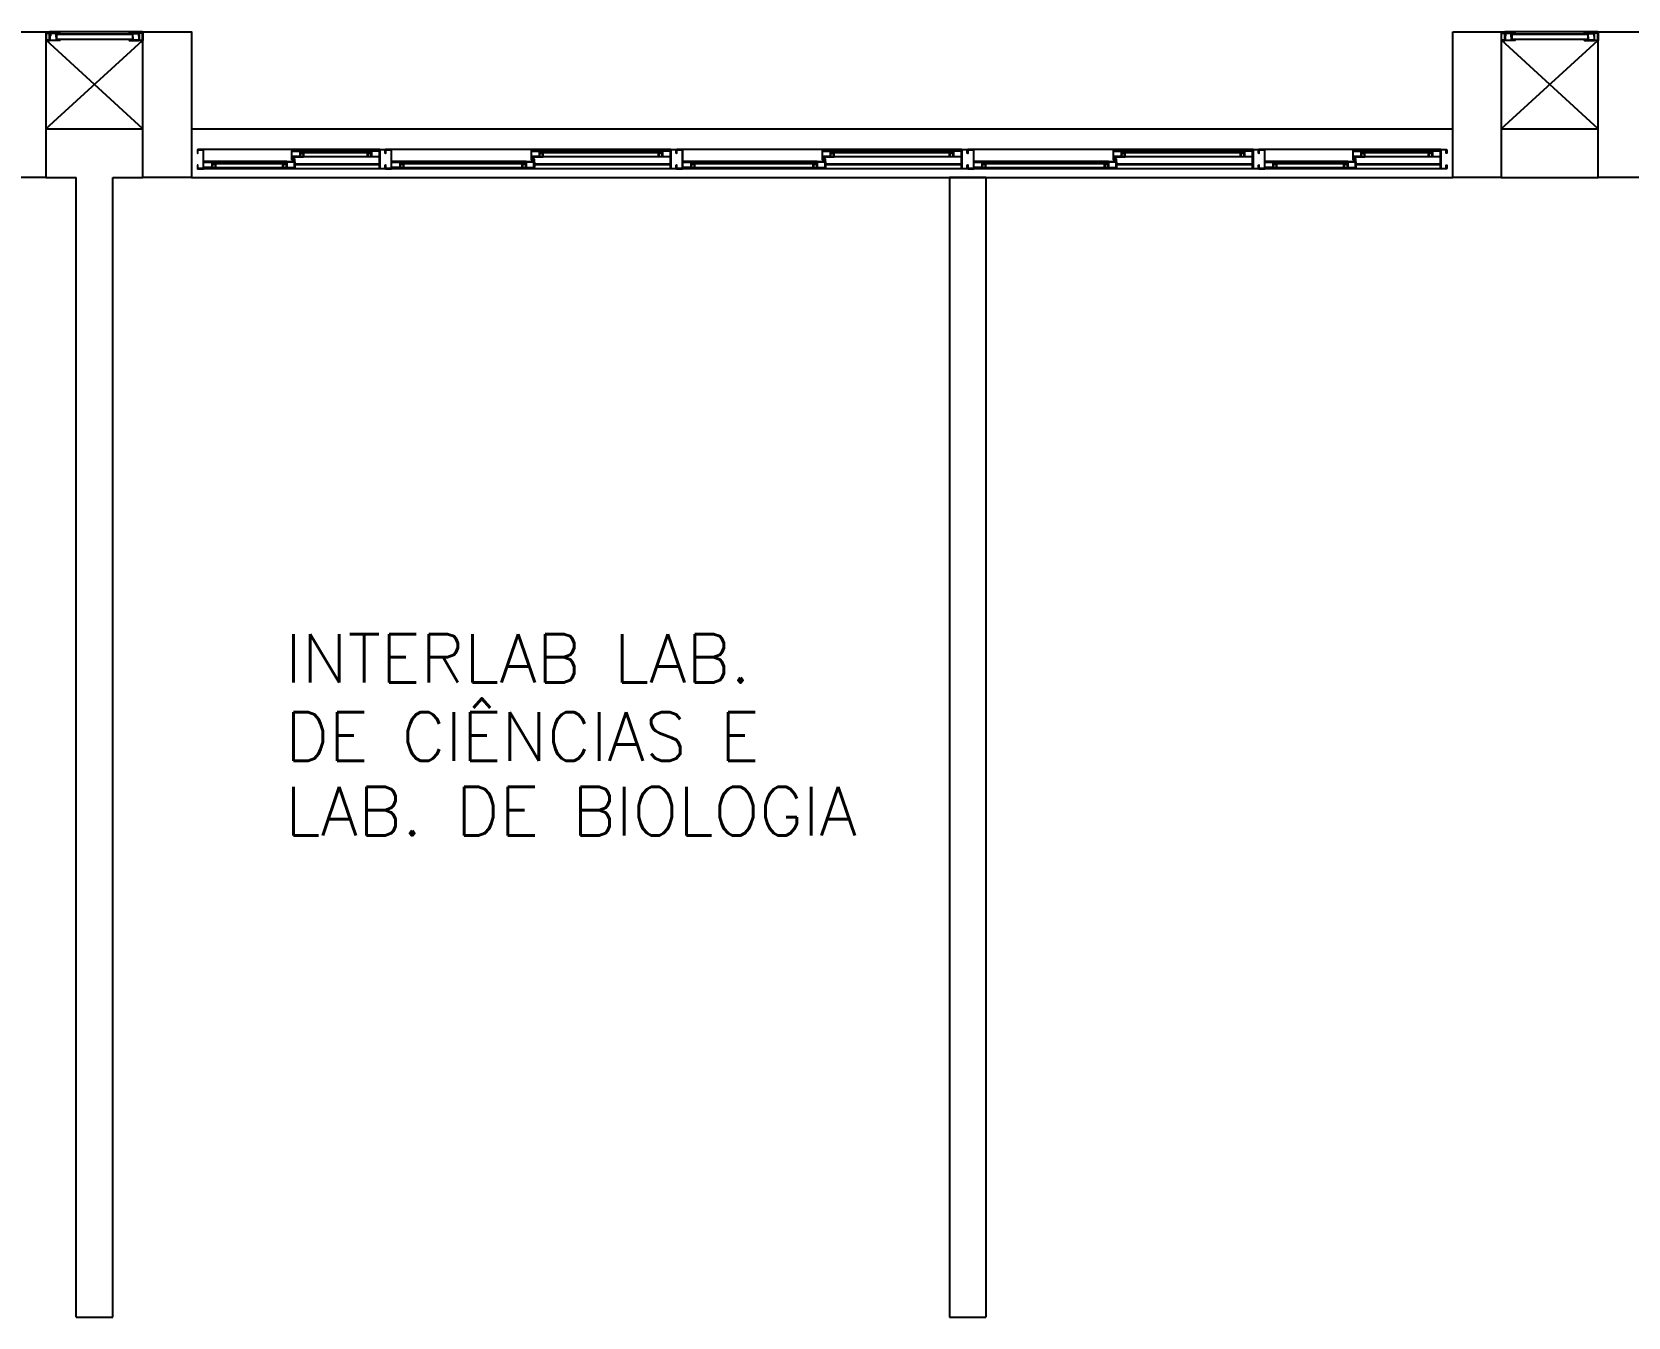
# Model space of a CAD drawing. Header units: millimetres. Extents: x 2801 to 3319, y 1187 to 1422.
# Drawn here: x 3156.09 to 3162.67, y 1278.3 to 1283.6 of the extents above; entities that cross this region are included whole.
import ezdxf

# ---------------------------------------------------------------- set-up
doc = ezdxf.new("R2010")
doc.units = ezdxf.units.MM
for name, color, linetype in [('AR-ALV', 2, 'Continuous'), ('AR-ESQ', 1, 'Continuous'), ('AR-ESTC', 3, 'Continuous'), ('AR-PEITORIL', 1, 'Continuous'), ('AR-SHAFT', 1, 'Continuous'), ('AR-TALUDE', 1, 'Continuous'), ('DT-ESQ-BAGUETE-C', 2, 'Continuous'), ('DT-ESQ-BAGUETE-V', 1, 'Continuous'), ('DT-ESQ-CHAPA DOBRADA-V', 1, 'Continuous'), ('DT-ESQ-PERFIL CADEIRA-C', 2, 'Continuous'), ('DT-ESQ-PERFIL CADEIRA-V', 1, 'Continuous'), ('DT-ESQ-PERFIL U SIMPLES-C', 2, 'Continuous'), ('DT-ESQ-PERFIL U-C', 2, 'Continuous'), ('DT-ESQ-PERFIL U-V', 1, 'Continuous'), ('DT-ESQ-VENEZIANA-C', 2, 'Continuous'), ('DT-ESQ-VENEZIANA-V', 2, 'Continuous'), ('DT-ESQ-VIDRO-C', 2, 'Continuous'), ('TEXTO', 2, 'Continuous')]:
    doc.layers.add(name, color=color, linetype=linetype)
doc.styles.add('UNB-100', font='simplex.shx', dxfattribs={"height": 0.2})

# ---------------------------------------------------------------- blocks, each defined once
blk = doc.blocks.new('EF65-P')
at = {"layer": 'DT-ESQ-BAGUETE-C', "ltscale": 0.1}
for points in [[(0.4225, -0.055), (0.409, -0.055), (0.409, -0.0535), (0.422, -0.0535, 0.414214), (0.4225, -0.053), (0.4225, -0.042, 0.414214), (0.422, -0.0415), (0.409, -0.0415), (0.409, -0.04), (0.4225, -0.04, -0.414214), (0.424, -0.0415), (0.424, -0.0535, -0.414214)], [(0.7015, -0.055), (0.715, -0.055), (0.715, -0.0535), (0.702, -0.0535, -0.414214), (0.7015, -0.053), (0.7015, -0.042, -0.414214), (0.702, -0.0415), (0.715, -0.0415), (0.715, -0.04), (0.7015, -0.04, 0.414214), (0.7, -0.0415), (0.7, -0.0535, 0.414214)], [(1.41, -0.055), (1.3965, -0.055), (1.3965, -0.0535), (1.4095, -0.0535, 0.414214), (1.41, -0.053), (1.41, -0.042, 0.414214), (1.4095, -0.0415), (1.3965, -0.0415), (1.3965, -0.04), (1.41, -0.04, -0.414214), (1.4115, -0.0415), (1.4115, -0.0535, -0.414214)], [(1.9015, -0.055), (1.915, -0.055), (1.915, -0.0535), (1.902, -0.0535, -0.414214), (1.9015, -0.053), (1.9015, -0.042, -0.414214), (1.902, -0.0415), (1.915, -0.0415), (1.915, -0.04), (1.9015, -0.04, 0.414214), (1.9, -0.0415), (1.9, -0.0535, 0.414214)], [(2.61, -0.055), (2.5965, -0.055), (2.5965, -0.0535), (2.6095, -0.0535, 0.414214), (2.61, -0.053), (2.61, -0.042, 0.414214), (2.6095, -0.0415), (2.5965, -0.0415), (2.5965, -0.04), (2.61, -0.04, -0.414214), (2.6115, -0.0415), (2.6115, -0.0535, -0.414214)], [(3.1015, -0.055), (3.115, -0.055), (3.115, -0.0535), (3.102, -0.0535, -0.414214), (3.1015, -0.053), (3.1015, -0.042, -0.414214), (3.102, -0.0415), (3.115, -0.0415), (3.115, -0.04), (3.1015, -0.04, 0.414214), (3.1, -0.0415), (3.1, -0.0535, 0.414214)], [(3.81, -0.055), (3.7965, -0.055), (3.7965, -0.0535), (3.8095, -0.0535, 0.414214), (3.81, -0.053), (3.81, -0.042, 0.414214), (3.8095, -0.0415), (3.7965, -0.0415), (3.7965, -0.04), (3.81, -0.04, -0.414214), (3.8115, -0.0415), (3.8115, -0.0535, -0.414214)], [(4.3015, -0.055), (4.315, -0.055), (4.315, -0.0535), (4.302, -0.0535, -0.414214), (4.3015, -0.053), (4.3015, -0.042, -0.414214), (4.302, -0.0415), (4.315, -0.0415), (4.315, -0.04), (4.3015, -0.04, 0.414214), (4.3, -0.0415), (4.3, -0.0535, 0.414214)], [(4.7975, -0.055), (4.784, -0.055), (4.784, -0.0535), (4.797, -0.0535, 0.414214), (4.7975, -0.053), (4.7975, -0.042, 0.414214), (4.797, -0.0415), (4.784, -0.0415), (4.784, -0.04), (4.7975, -0.04, -0.414214), (4.799, -0.0415), (4.799, -0.0535, -0.414214)], [(5.0765, -0.055), (5.09, -0.055), (5.09, -0.0535), (5.077, -0.0535, -0.414214), (5.0765, -0.053), (5.0765, -0.042, -0.414214), (5.077, -0.0415), (5.09, -0.0415), (5.09, -0.04), (5.0765, -0.04, 0.414214), (5.075, -0.0415), (5.075, -0.0535, 0.414214)], [(0.0735, -0.1), (0.06, -0.1), (0.06, -0.0985), (0.073, -0.0985, 0.414214), (0.0735, -0.098), (0.0735, -0.087, 0.414214), (0.073, -0.0865), (0.06, -0.0865), (0.06, -0.085), (0.0735, -0.085, -0.414214), (0.075, -0.0865), (0.075, -0.0985, -0.414214)], [(0.339, -0.1), (0.3525, -0.1), (0.3525, -0.0985), (0.3395, -0.0985, -0.414214), (0.339, -0.098), (0.339, -0.087, -0.414214), (0.3395, -0.0865), (0.3525, -0.0865), (0.3525, -0.085), (0.339, -0.085, 0.414214), (0.3375, -0.0865), (0.3375, -0.0985, 0.414214)], [(0.8485, -0.1), (0.835, -0.1), (0.835, -0.0985), (0.848, -0.0985, 0.414214), (0.8485, -0.098), (0.8485, -0.087, 0.414214), (0.848, -0.0865), (0.835, -0.0865), (0.835, -0.085), (0.8485, -0.085, -0.414214), (0.85, -0.0865), (0.85, -0.0985, -0.414214)], [(1.3265, -0.1), (1.34, -0.1), (1.34, -0.0985), (1.327, -0.0985, -0.414214), (1.3265, -0.098), (1.3265, -0.087, -0.414214), (1.327, -0.0865), (1.34, -0.0865), (1.34, -0.085), (1.3265, -0.085, 0.414214), (1.325, -0.0865), (1.325, -0.0985, 0.414214)], [(2.0485, -0.1), (2.035, -0.1), (2.035, -0.0985), (2.048, -0.0985, 0.414214), (2.0485, -0.098), (2.0485, -0.087, 0.414214), (2.048, -0.0865), (2.035, -0.0865), (2.035, -0.085), (2.0485, -0.085, -0.414214), (2.05, -0.0865), (2.05, -0.0985, -0.414214)], [(2.5265, -0.1), (2.54, -0.1), (2.54, -0.0985), (2.527, -0.0985, -0.414214), (2.5265, -0.098), (2.5265, -0.087, -0.414214), (2.527, -0.0865), (2.54, -0.0865), (2.54, -0.085), (2.5265, -0.085, 0.414214), (2.525, -0.0865), (2.525, -0.0985, 0.414214)], [(3.2485, -0.1), (3.235, -0.1), (3.235, -0.0985), (3.248, -0.0985, 0.414214), (3.2485, -0.098), (3.2485, -0.087, 0.414214), (3.248, -0.0865), (3.235, -0.0865), (3.235, -0.085), (3.2485, -0.085, -0.414214), (3.25, -0.0865), (3.25, -0.0985, -0.414214)], [(3.7265, -0.1), (3.74, -0.1), (3.74, -0.0985), (3.727, -0.0985, -0.414214), (3.7265, -0.098), (3.7265, -0.087, -0.414214), (3.727, -0.0865), (3.74, -0.0865), (3.74, -0.085), (3.7265, -0.085, 0.414214), (3.725, -0.0865), (3.725, -0.0985, 0.414214)], [(4.4485, -0.1), (4.435, -0.1), (4.435, -0.0985), (4.448, -0.0985, 0.414214), (4.4485, -0.098), (4.4485, -0.087, 0.414214), (4.448, -0.0865), (4.435, -0.0865), (4.435, -0.085), (4.4485, -0.085, -0.414214), (4.45, -0.0865), (4.45, -0.0985, -0.414214)], [(4.714, -0.1), (4.7275, -0.1), (4.7275, -0.0985), (4.7145, -0.0985, -0.414214), (4.714, -0.098), (4.714, -0.087, -0.414214), (4.7145, -0.0865), (4.7275, -0.0865), (4.7275, -0.085), (4.714, -0.085, 0.414214), (4.7125, -0.0865), (4.7125, -0.0985, 0.414214)]]:
    blk.add_lwpolyline(points, format="xyb", close=True, dxfattribs=at)
at = {"layer": 'DT-ESQ-BAGUETE-V', "ltscale": 0.1}
for p, q in [((0.4225, -0.04), (0.7015, -0.04)), ((1.41, -0.04), (1.9015, -0.04)), ((2.61, -0.04), (3.1015, -0.04)), ((3.81, -0.04), (4.3015, -0.04)), ((4.7975, -0.04), (5.0765, -0.04)), ((0.0735, -0.085), (0.339, -0.085)), ((0.8485, -0.085), (1.3265, -0.085)), ((2.0485, -0.085), (2.5265, -0.085)), ((3.2485, -0.085), (3.7265, -0.085)), ((4.4485, -0.085), (4.714, -0.085))]:
    blk.add_line(p, q, dxfattribs=at)
at = {"layer": 'DT-ESQ-CHAPA DOBRADA-V', "ltscale": 0.1}
for p, q in [((0.025, -0.052), (0.374, -0.052)), ((0.025, -0.055), (0.374, -0.055)), ((0.8, -0.052), (1.3615, -0.052)), ((0.8, -0.055), (1.3615, -0.055)), ((2, -0.052), (2.5615, -0.052)), ((2, -0.055), (2.5615, -0.055)), ((3.2, -0.052), (3.7615, -0.052)), ((3.2, -0.055), (3.7615, -0.055)), ((4.4, -0.052), (4.749, -0.052)), ((4.4, -0.055), (4.749, -0.055))]:
    blk.add_line(p, q, dxfattribs=at)
at = {"layer": 'DT-ESQ-PERFIL CADEIRA-C', "ltscale": 0.1}
for p, q in [((0.376, -0.0635), (0.4225, -0.0635)), ((0.75, -0.0635), (0.7015, -0.0635)), ((1.3635, -0.0635), (1.41, -0.0635)), ((1.95, -0.0635), (1.9015, -0.0635)), ((2.5635, -0.0635), (2.61, -0.0635)), ((3.15, -0.0635), (3.1015, -0.0635)), ((3.7635, -0.0635), (3.81, -0.0635)), ((4.35, -0.0635), (4.3015, -0.0635)), ((4.751, -0.0635), (4.7975, -0.0635)), ((5.125, -0.0635), (5.0765, -0.0635)), ((0.025, -0.1085), (0.0735, -0.1085)), ((0.3855, -0.1085), (0.339, -0.1085)), ((0.8, -0.1085), (0.8485, -0.1085)), ((1.373, -0.1085), (1.3265, -0.1085)), ((2, -0.1085), (2.0485, -0.1085)), ((2.573, -0.1085), (2.5265, -0.1085)), ((3.2, -0.1085), (3.2485, -0.1085)), ((3.773, -0.1085), (3.7265, -0.1085)), ((4.4, -0.1085), (4.4485, -0.1085)), ((4.7605, -0.1085), (4.714, -0.1085))]:
    blk.add_line(p, q, dxfattribs=at)
for points in [[(0.4225, -0.062, -1), (0.4225, -0.065), (0.376, -0.065, -0.414214), (0.374, -0.063), (0.374, -0.042, -0.414214), (0.376, -0.04), (0.4075, -0.04, -0.414214), (0.409, -0.0415), (0.409, -0.062)], [(0.409, -0.0635, -0.198913), (0.4079, -0.0631, -0.198913), (0.4075, -0.062), (0.4075, -0.042, 0.414214), (0.407, -0.0415), (0.376, -0.0415, 0.414214), (0.3755, -0.042), (0.3755, -0.063, 0.414214), (0.376, -0.0635)], [(0.7015, -0.065), (0.75, -0.065), (0.75, -0.0635), (0.715, -0.0635, 0.198912), (0.7161, -0.0631, 0.198913), (0.7165, -0.062), (0.7165, -0.042, -0.414214), (0.717, -0.0415), (0.75, -0.0415), (0.75, -0.04), (0.7165, -0.04, 0.414214), (0.715, -0.0415), (0.715, -0.0535), (0.715, -0.055), (0.715, -0.062), (0.7015, -0.062, 1)], [(1.41, -0.062, -1), (1.41, -0.065), (1.3635, -0.065, -0.414214), (1.3615, -0.063), (1.3615, -0.042, -0.414214), (1.3635, -0.04), (1.395, -0.04, -0.414214), (1.3965, -0.0415), (1.3965, -0.062)], [(1.3965, -0.0635, -0.198913), (1.3954, -0.0631, -0.198913), (1.395, -0.062), (1.395, -0.042, 0.414214), (1.3945, -0.0415), (1.3635, -0.0415, 0.414214), (1.363, -0.042), (1.363, -0.063, 0.414214), (1.3635, -0.0635)], [(1.9015, -0.065), (1.95, -0.065), (1.95, -0.0635), (1.915, -0.0635, 0.198912), (1.9161, -0.0631, 0.198913), (1.9165, -0.062), (1.9165, -0.042, -0.414214), (1.917, -0.0415), (1.95, -0.0415), (1.95, -0.04), (1.9165, -0.04, 0.414214), (1.915, -0.0415), (1.915, -0.0535), (1.915, -0.055), (1.915, -0.062), (1.9015, -0.062, 1)], [(2.61, -0.062, -1), (2.61, -0.065), (2.5635, -0.065, -0.414214), (2.5615, -0.063), (2.5615, -0.042, -0.414214), (2.5635, -0.04), (2.595, -0.04, -0.414214), (2.5965, -0.0415), (2.5965, -0.062)], [(2.5965, -0.0635, -0.198913), (2.5954, -0.0631, -0.198913), (2.595, -0.062), (2.595, -0.042, 0.414214), (2.5945, -0.0415), (2.5635, -0.0415, 0.414214), (2.563, -0.042), (2.563, -0.063, 0.414214), (2.5635, -0.0635)], [(3.1015, -0.065), (3.15, -0.065), (3.15, -0.0635), (3.115, -0.0635, 0.198912), (3.1161, -0.0631, 0.198913), (3.1165, -0.062), (3.1165, -0.042, -0.414214), (3.117, -0.0415), (3.15, -0.0415), (3.15, -0.04), (3.1165, -0.04, 0.414214), (3.115, -0.0415), (3.115, -0.0535), (3.115, -0.055), (3.115, -0.062), (3.1015, -0.062, 1)], [(3.81, -0.062, -1), (3.81, -0.065), (3.7635, -0.065, -0.414214), (3.7615, -0.063), (3.7615, -0.042, -0.414214), (3.7635, -0.04), (3.795, -0.04, -0.414214), (3.7965, -0.0415), (3.7965, -0.062)], [(3.7965, -0.0635, -0.198913), (3.7954, -0.0631, -0.198913), (3.795, -0.062), (3.795, -0.042, 0.414214), (3.7945, -0.0415), (3.7635, -0.0415, 0.414214), (3.763, -0.042), (3.763, -0.063, 0.414214), (3.7635, -0.0635)], [(4.3015, -0.065), (4.35, -0.065), (4.35, -0.0635), (4.315, -0.0635, 0.198912), (4.3161, -0.0631, 0.198913), (4.3165, -0.062), (4.3165, -0.042, -0.414214), (4.317, -0.0415), (4.35, -0.0415), (4.35, -0.04), (4.3165, -0.04, 0.414214), (4.315, -0.0415), (4.315, -0.0535), (4.315, -0.055), (4.315, -0.062), (4.3015, -0.062, 1)], [(4.7975, -0.062, -1), (4.7975, -0.065), (4.751, -0.065, -0.414214), (4.749, -0.063), (4.749, -0.042, -0.414214), (4.751, -0.04), (4.7825, -0.04, -0.414214), (4.784, -0.0415), (4.784, -0.062)], [(4.784, -0.0635, -0.198913), (4.7829, -0.0631, -0.198913), (4.7825, -0.062), (4.7825, -0.042, 0.414214), (4.782, -0.0415), (4.751, -0.0415, 0.414214), (4.7505, -0.042), (4.7505, -0.063, 0.414214), (4.751, -0.0635)], [(5.0765, -0.065), (5.125, -0.065), (5.125, -0.0635), (5.09, -0.0635, 0.198912), (5.0911, -0.0631, 0.198913), (5.0915, -0.062), (5.0915, -0.042, -0.414214), (5.092, -0.0415), (5.125, -0.0415), (5.125, -0.04), (5.0915, -0.04, 0.414214), (5.09, -0.0415), (5.09, -0.0535), (5.09, -0.055), (5.09, -0.062), (5.0765, -0.062, 1)], [(0.0735, -0.11), (0.025, -0.11), (0.025, -0.1085), (0.06, -0.1085, -0.198912), (0.0589, -0.1081, -0.198913), (0.0585, -0.107), (0.0585, -0.087, 0.414214), (0.058, -0.0865), (0.025, -0.0865), (0.025, -0.085), (0.0585, -0.085, -0.414214), (0.06, -0.0865), (0.06, -0.0985), (0.06, -0.1), (0.06, -0.107), (0.0735, -0.107, -1)], [(0.339, -0.107, 1), (0.339, -0.11), (0.3855, -0.11, 0.414214), (0.3875, -0.108), (0.3875, -0.087, 0.414214), (0.3855, -0.085), (0.354, -0.085, 0.414214), (0.3525, -0.0865), (0.3525, -0.107)], [(0.3525, -0.1085, 0.198913), (0.3536, -0.1081, 0.198913), (0.354, -0.107), (0.354, -0.087, -0.414214), (0.3545, -0.0865), (0.3855, -0.0865, -0.414214), (0.386, -0.087), (0.386, -0.108, -0.414214), (0.3855, -0.1085)], [(0.8485, -0.11), (0.8, -0.11), (0.8, -0.1085), (0.835, -0.1085, -0.198912), (0.8339, -0.1081, -0.198913), (0.8335, -0.107), (0.8335, -0.087, 0.414214), (0.833, -0.0865), (0.8, -0.0865), (0.8, -0.085), (0.8335, -0.085, -0.414214), (0.835, -0.0865), (0.835, -0.0985), (0.835, -0.1), (0.835, -0.107), (0.8485, -0.107, -1)], [(1.3265, -0.107, 1), (1.3265, -0.11), (1.373, -0.11, 0.414214), (1.375, -0.108), (1.375, -0.087, 0.414214), (1.373, -0.085), (1.3415, -0.085, 0.414214), (1.34, -0.0865), (1.34, -0.107)], [(1.34, -0.1085, 0.198913), (1.3411, -0.1081, 0.198913), (1.3415, -0.107), (1.3415, -0.087, -0.414214), (1.342, -0.0865), (1.373, -0.0865, -0.414214), (1.3735, -0.087), (1.3735, -0.108, -0.414214), (1.373, -0.1085)], [(2.0485, -0.11), (2, -0.11), (2, -0.1085), (2.035, -0.1085, -0.198912), (2.0339, -0.1081, -0.198913), (2.0335, -0.107), (2.0335, -0.087, 0.414214), (2.033, -0.0865), (2, -0.0865), (2, -0.085), (2.0335, -0.085, -0.414214), (2.035, -0.0865), (2.035, -0.0985), (2.035, -0.1), (2.035, -0.107), (2.0485, -0.107, -1)], [(2.5265, -0.107, 1), (2.5265, -0.11), (2.573, -0.11, 0.414214), (2.575, -0.108), (2.575, -0.087, 0.414214), (2.573, -0.085), (2.5415, -0.085, 0.414214), (2.54, -0.0865), (2.54, -0.107)], [(2.54, -0.1085, 0.198913), (2.5411, -0.1081, 0.198913), (2.5415, -0.107), (2.5415, -0.087, -0.414214), (2.542, -0.0865), (2.573, -0.0865, -0.414214), (2.5735, -0.087), (2.5735, -0.108, -0.414214), (2.573, -0.1085)], [(3.2485, -0.11), (3.2, -0.11), (3.2, -0.1085), (3.235, -0.1085, -0.198912), (3.2339, -0.1081, -0.198913), (3.2335, -0.107), (3.2335, -0.087, 0.414214), (3.233, -0.0865), (3.2, -0.0865), (3.2, -0.085), (3.2335, -0.085, -0.414214), (3.235, -0.0865), (3.235, -0.0985), (3.235, -0.1), (3.235, -0.107), (3.2485, -0.107, -1)], [(3.7265, -0.107, 1), (3.7265, -0.11), (3.773, -0.11, 0.414214), (3.775, -0.108), (3.775, -0.087, 0.414214), (3.773, -0.085), (3.7415, -0.085, 0.414214), (3.74, -0.0865), (3.74, -0.107)], [(3.74, -0.1085, 0.198913), (3.7411, -0.1081, 0.198913), (3.7415, -0.107), (3.7415, -0.087, -0.414214), (3.742, -0.0865), (3.773, -0.0865, -0.414214), (3.7735, -0.087), (3.7735, -0.108, -0.414214), (3.773, -0.1085)], [(4.4485, -0.11), (4.4, -0.11), (4.4, -0.1085), (4.435, -0.1085, -0.198912), (4.4339, -0.1081, -0.198913), (4.4335, -0.107), (4.4335, -0.087, 0.414214), (4.433, -0.0865), (4.4, -0.0865), (4.4, -0.085), (4.4335, -0.085, -0.414214), (4.435, -0.0865), (4.435, -0.0985), (4.435, -0.1), (4.435, -0.107), (4.4485, -0.107, -1)], [(4.714, -0.107, 1), (4.714, -0.11), (4.7605, -0.11, 0.414214), (4.7625, -0.108), (4.7625, -0.087, 0.414214), (4.7605, -0.085), (4.729, -0.085, 0.414214), (4.7275, -0.0865), (4.7275, -0.107)], [(4.7275, -0.1085, 0.198913), (4.7286, -0.1081, 0.198913), (4.729, -0.107), (4.729, -0.087, -0.414214), (4.7295, -0.0865), (4.7605, -0.0865, -0.414214), (4.761, -0.087), (4.761, -0.108, -0.414214), (4.7605, -0.1085)]]:
    blk.add_lwpolyline(points, format="xyb", close=True, dxfattribs=at)
at = {"layer": 'DT-ESQ-PERFIL CADEIRA-V', "ltscale": 0.1}
for p, q in [((0.4075, -0.065), (0.7015, -0.065)), ((1.395, -0.065), (1.9015, -0.065)), ((2.595, -0.065), (3.1015, -0.065)), ((3.795, -0.065), (4.3015, -0.065)), ((4.7825, -0.065), (5.0765, -0.065)), ((0.0735, -0.11), (0.339, -0.11)), ((0.8485, -0.11), (1.3265, -0.11)), ((2.0485, -0.11), (2.5265, -0.11)), ((3.2485, -0.11), (3.7265, -0.11)), ((4.4485, -0.11), (4.714, -0.11))]:
    blk.add_line(p, q, dxfattribs=at)
at = {"layer": 'DT-ESQ-PERFIL U SIMPLES-C', "ltscale": 0.1}
for points in [[(0.376, -0.077), (0.384, -0.077), (0.384, -0.0755), (0.376, -0.0755, -0.414214), (0.3755, -0.075), (0.3755, -0.067, -0.414214), (0.376, -0.0665), (0.384, -0.0665), (0.384, -0.065), (0.376, -0.065, 0.414214), (0.374, -0.067), (0.374, -0.075, 0.414214)], [(1.3635, -0.077), (1.3715, -0.077), (1.3715, -0.0755), (1.3635, -0.0755, -0.414214), (1.363, -0.075), (1.363, -0.067, -0.414214), (1.3635, -0.0665), (1.3715, -0.0665), (1.3715, -0.065), (1.3635, -0.065, 0.414214), (1.3615, -0.067), (1.3615, -0.075, 0.414214)], [(2.5635, -0.077), (2.5715, -0.077), (2.5715, -0.0755), (2.5635, -0.0755, -0.414214), (2.563, -0.075), (2.563, -0.067, -0.414214), (2.5635, -0.0665), (2.5715, -0.0665), (2.5715, -0.065), (2.5635, -0.065, 0.414214), (2.5615, -0.067), (2.5615, -0.075, 0.414214)], [(3.7635, -0.077), (3.7715, -0.077), (3.7715, -0.0755), (3.7635, -0.0755, -0.414214), (3.763, -0.075), (3.763, -0.067, -0.414214), (3.7635, -0.0665), (3.7715, -0.0665), (3.7715, -0.065), (3.7635, -0.065, 0.414214), (3.7615, -0.067), (3.7615, -0.075, 0.414214)], [(4.751, -0.077), (4.759, -0.077), (4.759, -0.0755), (4.751, -0.0755, -0.414214), (4.7505, -0.075), (4.7505, -0.067, -0.414214), (4.751, -0.0665), (4.759, -0.0665), (4.759, -0.065), (4.751, -0.065, 0.414214), (4.749, -0.067), (4.749, -0.075, 0.414214)], [(0.3855, -0.073), (0.3775, -0.073), (0.3775, -0.0745), (0.3855, -0.0745, -0.414214), (0.386, -0.075), (0.386, -0.083, -0.414214), (0.3855, -0.0835), (0.3775, -0.0835), (0.3775, -0.085), (0.3855, -0.085, 0.414214), (0.3875, -0.083), (0.3875, -0.075, 0.414214)], [(1.373, -0.073), (1.365, -0.073), (1.365, -0.0745), (1.373, -0.0745, -0.414214), (1.3735, -0.075), (1.3735, -0.083, -0.414214), (1.373, -0.0835), (1.365, -0.0835), (1.365, -0.085), (1.373, -0.085, 0.414214), (1.375, -0.083), (1.375, -0.075, 0.414214)], [(2.573, -0.073), (2.565, -0.073), (2.565, -0.0745), (2.573, -0.0745, -0.414214), (2.5735, -0.075), (2.5735, -0.083, -0.414214), (2.573, -0.0835), (2.565, -0.0835), (2.565, -0.085), (2.573, -0.085, 0.414214), (2.575, -0.083), (2.575, -0.075, 0.414214)], [(3.773, -0.073), (3.765, -0.073), (3.765, -0.0745), (3.773, -0.0745, -0.414214), (3.7735, -0.075), (3.7735, -0.083, -0.414214), (3.773, -0.0835), (3.765, -0.0835), (3.765, -0.085), (3.773, -0.085, 0.414214), (3.775, -0.083), (3.775, -0.075, 0.414214)], [(4.7605, -0.073), (4.7525, -0.073), (4.7525, -0.0745), (4.7605, -0.0745, -0.414214), (4.761, -0.075), (4.761, -0.083, -0.414214), (4.7605, -0.0835), (4.7525, -0.0835), (4.7525, -0.085), (4.7605, -0.085, 0.414214), (4.7625, -0.083), (4.7625, -0.075, 0.414214)]]:
    blk.add_lwpolyline(points, format="xyb", close=True, dxfattribs=at)
at = {"layer": 'DT-ESQ-PERFIL U-C', "ltscale": 0.1}
for points in [[(0, -0.0365, -0.414214), (0.0015, -0.035), (0.0235, -0.035, -0.414214), (0.025, -0.0365), (0.025, -0.1135, -0.414214), (0.0235, -0.115), (0.0015, -0.115, -0.414214), (0, -0.1135), (0, -0.1), (0.0015, -0.1), (0.0015, -0.113, 0.414214), (0.002, -0.1135), (0.023, -0.1135, 0.414214), (0.0235, -0.113), (0.0235, -0.037, 0.414214), (0.023, -0.0365), (0.002, -0.0365, 0.414214), (0.0015, -0.037), (0.0015, -0.05), (0, -0.05)], [(0.775, -0.0365, 0.414214), (0.7735, -0.035), (0.7515, -0.035, 0.414214), (0.75, -0.0365), (0.75, -0.1135, 0.414214), (0.7515, -0.115), (0.7735, -0.115, 0.414214), (0.775, -0.1135), (0.775, -0.1), (0.7735, -0.1), (0.7735, -0.113, -0.414214), (0.773, -0.1135), (0.752, -0.1135, -0.414214), (0.7515, -0.113), (0.7515, -0.037, -0.414214), (0.752, -0.0365), (0.773, -0.0365, -0.414214), (0.7735, -0.037), (0.7735, -0.05), (0.775, -0.05)], [(0.775, -0.0365, -0.414214), (0.7765, -0.035), (0.7985, -0.035, -0.414214), (0.8, -0.0365), (0.8, -0.1135, -0.414214), (0.7985, -0.115), (0.7765, -0.115, -0.414214), (0.775, -0.1135), (0.775, -0.1), (0.7765, -0.1), (0.7765, -0.113, 0.414214), (0.777, -0.1135), (0.798, -0.1135, 0.414214), (0.7985, -0.113), (0.7985, -0.037, 0.414214), (0.798, -0.0365), (0.777, -0.0365, 0.414214), (0.7765, -0.037), (0.7765, -0.05), (0.775, -0.05)], [(1.975, -0.0365, 0.414214), (1.9735, -0.035), (1.9515, -0.035, 0.414214), (1.95, -0.0365), (1.95, -0.1135, 0.414214), (1.9515, -0.115), (1.9735, -0.115, 0.414214), (1.975, -0.1135), (1.975, -0.1), (1.9735, -0.1), (1.9735, -0.113, -0.414214), (1.973, -0.1135), (1.952, -0.1135, -0.414214), (1.9515, -0.113), (1.9515, -0.037, -0.414214), (1.952, -0.0365), (1.973, -0.0365, -0.414214), (1.9735, -0.037), (1.9735, -0.05), (1.975, -0.05)], [(1.975, -0.0365, -0.414214), (1.9765, -0.035), (1.9985, -0.035, -0.414214), (2, -0.0365), (2, -0.1135, -0.414214), (1.9985, -0.115), (1.9765, -0.115, -0.414214), (1.975, -0.1135), (1.975, -0.1), (1.9765, -0.1), (1.9765, -0.113, 0.414214), (1.977, -0.1135), (1.998, -0.1135, 0.414214), (1.9985, -0.113), (1.9985, -0.037, 0.414214), (1.998, -0.0365), (1.977, -0.0365, 0.414214), (1.9765, -0.037), (1.9765, -0.05), (1.975, -0.05)], [(3.175, -0.0365, 0.414214), (3.1735, -0.035), (3.1515, -0.035, 0.414214), (3.15, -0.0365), (3.15, -0.1135, 0.414214), (3.1515, -0.115), (3.1735, -0.115, 0.414214), (3.175, -0.1135), (3.175, -0.1), (3.1735, -0.1), (3.1735, -0.113, -0.414214), (3.173, -0.1135), (3.152, -0.1135, -0.414214), (3.1515, -0.113), (3.1515, -0.037, -0.414214), (3.152, -0.0365), (3.173, -0.0365, -0.414214), (3.1735, -0.037), (3.1735, -0.05), (3.175, -0.05)], [(3.175, -0.0365, -0.414214), (3.1765, -0.035), (3.1985, -0.035, -0.414214), (3.2, -0.0365), (3.2, -0.1135, -0.414214), (3.1985, -0.115), (3.1765, -0.115, -0.414214), (3.175, -0.1135), (3.175, -0.1), (3.1765, -0.1), (3.1765, -0.113, 0.414214), (3.177, -0.1135), (3.198, -0.1135, 0.414214), (3.1985, -0.113), (3.1985, -0.037, 0.414214), (3.198, -0.0365), (3.177, -0.0365, 0.414214), (3.1765, -0.037), (3.1765, -0.05), (3.175, -0.05)], [(4.375, -0.0365, 0.414214), (4.3735, -0.035), (4.3515, -0.035, 0.414214), (4.35, -0.0365), (4.35, -0.1135, 0.414214), (4.3515, -0.115), (4.3735, -0.115, 0.414214), (4.375, -0.1135), (4.375, -0.1), (4.3735, -0.1), (4.3735, -0.113, -0.414214), (4.373, -0.1135), (4.352, -0.1135, -0.414214), (4.3515, -0.113), (4.3515, -0.037, -0.414214), (4.352, -0.0365), (4.373, -0.0365, -0.414214), (4.3735, -0.037), (4.3735, -0.05), (4.375, -0.05)], [(4.375, -0.0365, -0.414214), (4.3765, -0.035), (4.3985, -0.035, -0.414214), (4.4, -0.0365), (4.4, -0.1135, -0.414214), (4.3985, -0.115), (4.3765, -0.115, -0.414214), (4.375, -0.1135), (4.375, -0.1), (4.3765, -0.1), (4.3765, -0.113, 0.414214), (4.377, -0.1135), (4.398, -0.1135, 0.414214), (4.3985, -0.113), (4.3985, -0.037, 0.414214), (4.398, -0.0365), (4.377, -0.0365, 0.414214), (4.3765, -0.037), (4.3765, -0.05), (4.375, -0.05)], [(5.15, -0.0365, 0.414214), (5.1485, -0.035), (5.1265, -0.035, 0.414214), (5.125, -0.0365), (5.125, -0.1135, 0.414214), (5.1265, -0.115), (5.1485, -0.115, 0.414214), (5.15, -0.1135), (5.15, -0.1), (5.1485, -0.1), (5.1485, -0.113, -0.414214), (5.148, -0.1135), (5.127, -0.1135, -0.414214), (5.1265, -0.113), (5.1265, -0.037, -0.414214), (5.127, -0.0365), (5.148, -0.0365, -0.414214), (5.1485, -0.037), (5.1485, -0.05), (5.15, -0.05)]]:
    blk.add_lwpolyline(points, format="xyb", close=True, dxfattribs=at)
at = {"layer": 'DT-ESQ-PERFIL U-V', "ltscale": 0.1}
for p, q in [((0.0235, -0.035), (0.7515, -0.035)), ((0.7985, -0.035), (1.9515, -0.035)), ((1.9985, -0.035), (3.1515, -0.035)), ((3.1985, -0.035), (4.3515, -0.035)), ((4.3985, -0.035), (5.1265, -0.035)), ((0.0235, -0.115), (0.7515, -0.115)), ((0.7985, -0.115), (1.9515, -0.115)), ((1.9985, -0.115), (3.1515, -0.115)), ((3.1985, -0.115), (4.3515, -0.115)), ((4.3985, -0.115), (5.1265, -0.115))]:
    blk.add_line(p, q, dxfattribs=at)
at = {"layer": 'DT-ESQ-VIDRO-C', "ltscale": 0.1}
for points in [[(0.7125, -0.06), (0.7125, -0.057), (0.4115, -0.057), (0.4115, -0.06)], [(1.9125, -0.06), (1.9125, -0.057), (1.399, -0.057), (1.399, -0.06)], [(3.1125, -0.06), (3.1125, -0.057), (2.599, -0.057), (2.599, -0.06)], [(4.3125, -0.06), (4.3125, -0.057), (3.799, -0.057), (3.799, -0.06)], [(5.0875, -0.06), (5.0875, -0.057), (4.7865, -0.057), (4.7865, -0.06)], [(0.063, -0.105), (0.063, -0.102), (0.3495, -0.102), (0.3495, -0.105)], [(0.838, -0.105), (0.838, -0.102), (1.337, -0.102), (1.337, -0.105)], [(2.038, -0.105), (2.038, -0.102), (2.537, -0.102), (2.537, -0.105)], [(3.238, -0.105), (3.238, -0.102), (3.737, -0.102), (3.737, -0.105)], [(4.438, -0.105), (4.438, -0.102), (4.7245, -0.102), (4.7245, -0.105)]]:
    blk.add_lwpolyline(points, close=True, dxfattribs=at)
blk = doc.blocks.new('EF01A-P')
at = {"layer": 'DT-ESQ-BAGUETE-C', "ltscale": 0.1}
for points in [[(0.0015, 0.035), (0.015, 0.035), (0.015, 0.0335), (0.0015, 0.0335), (0.0015, 0.005), (0.015, 0.005), (0.015, 0.0035), (0.0015, 0.0035, -0.414214), (0, 0.005), (0, 0.0335, -0.414214)], [(0.3985, 0.035), (0.385, 0.035), (0.385, 0.0335), (0.3985, 0.0335), (0.3985, 0.005), (0.385, 0.005), (0.385, 0.0035), (0.3985, 0.0035, 0.414214), (0.4, 0.005), (0.4, 0.0335, 0.414214)]]:
    blk.add_lwpolyline(points, format="xyb", close=True, dxfattribs=at)
at = {"layer": 'DT-ESQ-PERFIL CADEIRA-C', "ltscale": 0.1}
for points in [[(0.01, 0.0015), (0.01, 0.003), (0.0015, 0.003, 1), (0.0015, 0), (0.015, 0, 0.414214), (0.0165, 0.0015), (0.0165, 0.0335), (0.043, 0.0335)], [(0.043, 0.0065), (0.018, 0.0065), (0.018, 0.0165), (0.0165, 0.0165), (0.0165, 0.0065, 0.414214), (0.018, 0.005), (0.043, 0.005), (0.0565, 0.005, 1), (0.0565, 0.008), (0.043, 0.008), (0.043, 0.02), (0.043, 0.032), (0.0565, 0.032, 1), (0.0565, 0.035), (0.043, 0.035), (0.0165, 0.035, 0.414214), (0.015, 0.0335), (0.015, 0.0015), (0.0015, 0.0015)], [(0.0415, 0.02), (0.0415, 0.032, -0.414214), (0.043, 0.0335), (0.0565, 0.0335)], [(0.0415, 0.02), (0.0415, 0.008, 0.414214), (0.043, 0.0065), (0.0565, 0.0065)], [(0.357, 0.0065), (0.382, 0.0065), (0.382, 0.0165), (0.3835, 0.0165), (0.3835, 0.0065, -0.414214), (0.382, 0.005), (0.357, 0.005), (0.3435, 0.005, -1), (0.3435, 0.008), (0.357, 0.008), (0.357, 0.02), (0.357, 0.032), (0.3435, 0.032, -1), (0.3435, 0.035), (0.357, 0.035), (0.3835, 0.035, -0.414214), (0.385, 0.0335), (0.385, 0.0015), (0.3985, 0.0015)], [(0.3585, 0.02), (0.3585, 0.032, 0.414214), (0.357, 0.0335), (0.3435, 0.0335)], [(0.3585, 0.02), (0.3585, 0.008, -0.414214), (0.357, 0.0065), (0.3435, 0.0065)], [(0.39, 0.0015), (0.39, 0.003), (0.3985, 0.003, -1), (0.3985, 0), (0.385, 0, -0.414214), (0.3835, 0.0015), (0.3835, 0.0335), (0.357, 0.0335)]]:
    blk.add_lwpolyline(points, format="xyb", dxfattribs=at)
at = {"layer": 'DT-ESQ-PERFIL CADEIRA-V', "ltscale": 0.1}
blk.add_line((0.015, 0), (0.385, 0), dxfattribs=at)
at = {"layer": 'DT-ESQ-VENEZIANA-C', "ltscale": 0.1}
for p, q in [((0.043, 0.0105), (0.357, 0.0105)), ((0.043, 0.009), (0.357, 0.009))]:
    blk.add_line(p, q, dxfattribs=at)
at = {"layer": 'DT-ESQ-VENEZIANA-V', "ltscale": 0.1}
blk.add_line((0.043, 0.031), (0.357, 0.031), dxfattribs=at)

msp = doc.modelspace()

# ---------------------------------------------------------------- linework, layer by layer
at = {"layer": 'AR-ALV'}
for p, q in [((3156.1499, 1283.1998), (3156.5499, 1283.1998)), ((3162.1499, 1283.1998), (3162.5499, 1283.1998)), ((3156.1499, 1282.9998), (3156.2749, 1282.9998)), ((3156.2749, 1278.2998), (3156.2749, 1282.9998)), ((3156.4249, 1278.2998), (3156.4249, 1282.9998)), ((3156.4249, 1282.9998), (3156.5499, 1282.9998)), ((3159.8749, 1282.9998), (3159.8749, 1278.2998)), ((3160.0249, 1282.9998), (3159.8749, 1282.9998)), ((3160.0249, 1282.9998), (3160.0249, 1278.2998)), ((3162.1499, 1282.9998), (3162.5499, 1282.9998)), ((3156.2749, 1278.2998), (3156.4249, 1278.2998)), ((3159.8749, 1278.2998), (3160.0249, 1278.2998))]:
    msp.add_line(p, q, dxfattribs=at)
at = {"layer": 'AR-ESTC'}
for points in [[(3155.9499, 1283.5998), (3156.1499, 1283.5998), (3156.1499, 1282.9998), (3155.9499, 1282.9998)], [(3156.5499, 1283.5998), (3156.7499, 1283.5998), (3156.7499, 1282.9998), (3156.5499, 1282.9998)], [(3161.9499, 1283.5998), (3162.1499, 1283.5998), (3162.1499, 1282.9998), (3161.9499, 1282.9998)], [(3162.5499, 1283.5998), (3162.7499, 1283.5998), (3162.7499, 1282.9998), (3162.5499, 1282.9998)]]:
    msp.add_lwpolyline(points, close=True, dxfattribs=at)
at = {"layer": 'AR-PEITORIL'}
for p, q in [((3156.7499, 1283.1998), (3161.9499, 1283.1998)), ((3156.7499, 1282.9998), (3161.9499, 1282.9998))]:
    msp.add_line(p, q, dxfattribs=at)
at = {"layer": 'AR-SHAFT'}
for p, q in [((3156.1499, 1283.1998), (3156.5484, 1283.5648)), ((3156.5499, 1283.1998), (3156.1504, 1283.5653)), ((3162.1499, 1283.1998), (3162.5484, 1283.5648)), ((3162.5499, 1283.1998), (3162.1504, 1283.5653))]:
    msp.add_line(p, q, dxfattribs=at)
at = {"layer": 'AR-TALUDE'}
msp.add_open_spline([(3124.3675, 1268.2584), (3124.8707, 1261.7606), (3127.5572, 1246.7648), (3144.9417, 1233.6191), (3156.1673, 1236.3321), (3164.4484, 1242.0317), (3171.6254, 1254.5339), (3176.6316, 1265.464), (3181.1956, 1274.1782), (3183.2408, 1280.0816)], degree=3, knots=[0.874603, 0.874603, 0.874603, 0.874603, 13.033613, 24.300817, 33.994288, 45.623477, 57.311406, 66.544355, 85.146679, 85.146679, 85.146679, 85.146679], dxfattribs=at)

# ---------------------------------------------------------------- block references
at = {"layer": 'AR-ESQ', "rotation": 180}
for name, p in [('EF01A-P', (3156.5499, 1283.5998)), ('EF01A-P', (3162.5499, 1283.5998)), ('EF65-P', (3161.9249, 1282.9998))]:
    msp.add_blockref(name, p, dxfattribs=at)

# ---------------------------------------------------------------- texts
at = {"layer": 'TEXTO', "style": 'UNB-100'}
for s, p in [('INTERLAB LAB.', (3157.1365, 1280.9168)), ('DE CIÊNCIAS E ', (3157.1365, 1280.594)), ('LAB. DE BIOLOGIA', (3157.1365, 1280.2859))]:
    msp.add_text(s, height=0.2, dxfattribs=at).set_placement(p)

doc.saveas('drawing.dxf')
